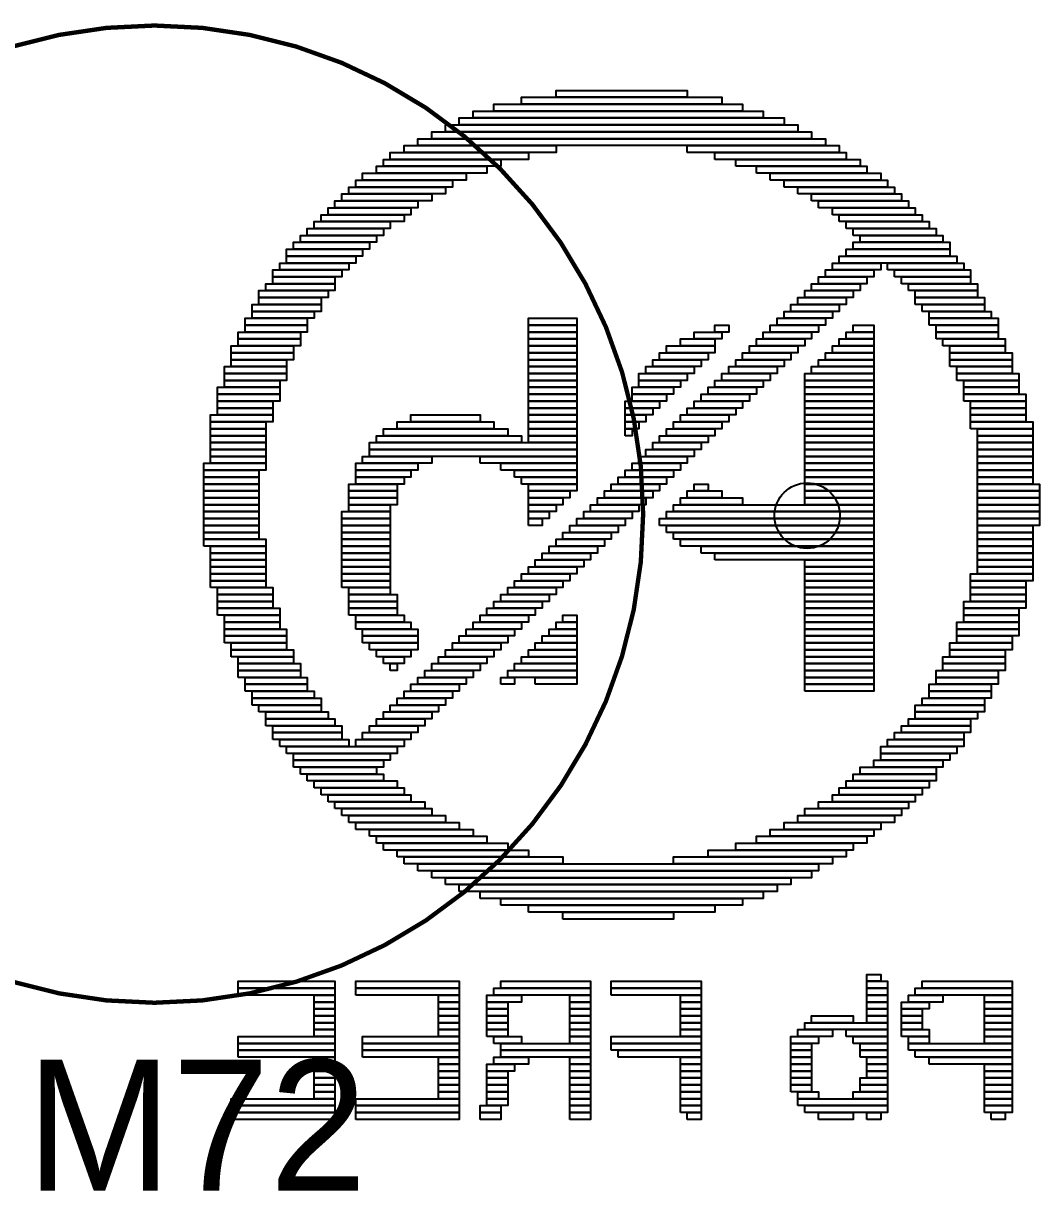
# Model space of a CAD drawing. Extents: x -2 to 189, y 0 to 85.
# Drawn here: x 107.96 to 113.87, y 24.76 to 31.56 of the extents above; entities that cross this region are included whole.
import ezdxf

# ---------------------------------------------------------------- set-up
doc = ezdxf.new("R2010")
doc.units = 0
for name, color, linetype in [('BG_SILKSCREEN_BOTTOM', 140, 'CONTINUOUS'), ('BG_SILKSCREEN_TOP', 240, 'CONTINUOUS'), ('PIN_TOP', 12, 'CONTINUOUS'), ('RD_SILKSCREEN_TOP', 231, 'CONTINUOUS')]:
    doc.layers.add(name, color=color, linetype=linetype)

msp = doc.modelspace()

# ---------------------------------------------------------------- linework, layer by layer
at = {"layer": 'BG_SILKSCREEN_BOTTOM'}
for points in [[(110.859824, 31.08579), (110.859824, 31.126176), (112.02543, 31.126176), (112.02543, 31.08579)], [(111.060992, 31.126176), (111.060992, 31.166308), (111.824516, 31.166308), (111.824516, 31.126176)], [(110.578646, 31.005526), (110.578646, 31.045658), (112.26673, 31.045658), (112.26673, 31.005526)], [(110.699042, 31.045658), (110.699042, 31.08579), (112.14608, 31.08579), (112.14608, 31.045658)], [(110.498128, 30.965394), (110.498128, 31.005526), (112.387126, 31.005526), (112.387126, 30.965394)], [(110.337346, 30.884876), (110.337346, 30.925008), (112.547908, 30.925008), (112.547908, 30.884876)], [(110.417864, 30.925008), (110.417864, 30.965394), (112.467644, 30.965394), (112.467644, 30.925008)], [(110.176564, 30.804612), (110.176564, 30.844744), (111.060992, 30.844744), (111.060992, 30.804612)], [(110.257082, 30.844744), (110.257082, 30.884876), (112.628426, 30.884876), (112.628426, 30.844744)], [(111.824516, 30.804612), (111.824516, 30.844744), (112.70869, 30.844744), (112.70869, 30.804612)], [(110.0963, 30.764226), (110.0963, 30.804612), (110.90021, 30.804612), (110.90021, 30.764226)], [(111.985298, 30.764226), (111.985298, 30.804612), (112.749076, 30.804612), (112.749076, 30.764226)], [(110.015782, 30.683962), (110.015782, 30.724094), (110.65891, 30.724094), (110.65891, 30.683962)], [(110.056168, 30.724094), (110.056168, 30.764226), (110.739428, 30.764226), (110.739428, 30.724094)], [(112.105948, 30.724094), (112.105948, 30.764226), (112.82934, 30.764226), (112.82934, 30.724094)], [(112.226344, 30.683962), (112.226344, 30.724094), (112.869472, 30.724094), (112.869472, 30.683962)], [(109.895386, 30.603444), (109.895386, 30.64383), (110.457996, 30.64383), (110.457996, 30.603444)], [(109.935518, 30.64383), (109.935518, 30.683962), (110.538514, 30.683962), (110.538514, 30.64383)], [(112.306862, 30.64383), (112.306862, 30.683962), (112.94999, 30.683962), (112.94999, 30.64383)], [(112.387126, 30.603444), (112.387126, 30.64383), (112.990122, 30.64383), (112.990122, 30.603444)], [(109.855, 30.563312), (109.855, 30.603444), (110.417864, 30.603444), (110.417864, 30.563312)], [(112.467644, 30.563312), (112.467644, 30.603444), (113.030254, 30.603444), (113.030254, 30.563312)], [(109.774736, 30.483048), (109.774736, 30.52318), (110.257082, 30.52318), (110.257082, 30.483048)], [(109.814868, 30.52318), (109.814868, 30.563312), (110.337346, 30.563312), (110.337346, 30.52318)], [(112.547908, 30.52318), (112.547908, 30.563312), (113.070386, 30.563312), (113.070386, 30.52318)], [(112.588294, 30.483048), (112.588294, 30.52318), (113.110772, 30.52318), (113.110772, 30.483048)], [(109.694472, 30.40253), (109.694472, 30.442662), (110.176564, 30.442662), (110.176564, 30.40253)], [(109.734604, 30.442662), (109.734604, 30.483048), (110.21695, 30.483048), (110.21695, 30.442662)], [(112.668558, 30.442662), (112.668558, 30.483048), (113.150904, 30.483048), (113.150904, 30.442662)], [(112.70869, 30.40253), (112.70869, 30.442662), (113.191036, 30.442662), (113.191036, 30.40253)], [(109.654086, 30.362398), (109.654086, 30.40253), (110.0963, 30.40253), (110.0963, 30.362398)], [(112.749076, 30.362398), (112.749076, 30.40253), (113.231168, 30.40253), (113.231168, 30.362398)], [(109.573822, 30.282134), (109.573822, 30.322266), (110.015782, 30.322266), (110.015782, 30.282134)], [(109.613954, 30.322266), (109.613954, 30.362398), (110.056168, 30.362398), (110.056168, 30.322266)], [(112.789208, 30.322266), (112.789208, 30.362398), (113.271554, 30.362398), (113.271554, 30.322266)], [(112.82934, 30.282134), (112.82934, 30.322266), (113.311686, 30.322266), (113.311686, 30.282134)], [(109.493304, 30.201616), (109.493304, 30.241748), (109.935518, 30.241748), (109.935518, 30.201616)], [(109.53369, 30.241748), (109.53369, 30.282134), (109.97565, 30.282134), (109.97565, 30.241748)], [(112.749076, 30.201616), (112.749076, 30.241748), (113.351818, 30.241748), (113.351818, 30.201616)], [(112.789208, 30.241748), (112.789208, 30.282134), (113.351818, 30.282134), (113.351818, 30.241748)], [(109.493304, 30.161484), (109.493304, 30.201616), (109.895386, 30.201616), (109.895386, 30.161484)], [(112.70869, 30.161484), (112.70869, 30.201616), (113.39195, 30.201616), (113.39195, 30.161484)], [(109.41304, 30.080966), (109.41304, 30.121352), (109.814868, 30.121352), (109.814868, 30.080966)], [(109.453172, 30.121352), (109.453172, 30.161484), (109.855, 30.161484), (109.855, 30.121352)], [(112.628426, 30.080966), (112.628426, 30.121352), (112.909858, 30.121352), (112.909858, 30.080966)], [(112.668558, 30.121352), (112.668558, 30.161484), (112.94999, 30.161484), (112.94999, 30.121352)], [(112.990122, 30.121352), (112.990122, 30.161484), (113.432336, 30.161484), (113.432336, 30.121352)], [(113.030254, 30.080966), (113.030254, 30.121352), (113.472468, 30.121352), (113.472468, 30.080966)], [(109.372908, 30.000702), (109.372908, 30.040834), (109.774736, 30.040834), (109.774736, 30.000702)], [(109.41304, 30.040834), (109.41304, 30.080966), (109.774736, 30.080966), (109.774736, 30.040834)], [(112.547908, 30.000702), (112.547908, 30.040834), (112.82934, 30.040834), (112.82934, 30.000702)], [(112.588294, 30.040834), (112.588294, 30.080966), (112.869472, 30.080966), (112.869472, 30.040834)], [(113.070386, 30.040834), (113.070386, 30.080966), (113.472468, 30.080966), (113.472468, 30.040834)], [(113.110772, 30.000702), (113.110772, 30.040834), (113.5126, 30.040834), (113.5126, 30.000702)], [(109.332522, 29.96057), (109.332522, 30.000702), (109.734604, 30.000702), (109.734604, 29.96057)], [(109.332522, 29.920184), (109.332522, 29.96057), (109.694472, 29.96057), (109.694472, 29.920184)], [(112.467644, 29.920184), (112.467644, 29.96057), (112.749076, 29.96057), (112.749076, 29.920184)], [(112.507776, 29.96057), (112.507776, 30.000702), (112.789208, 30.000702), (112.789208, 29.96057)], [(113.150904, 29.96057), (113.150904, 30.000702), (113.5126, 30.000702), (113.5126, 29.96057)], [(113.150904, 29.920184), (113.150904, 29.96057), (113.552732, 29.96057), (113.552732, 29.920184)], [(109.29239, 29.880052), (109.29239, 29.920184), (109.694472, 29.920184), (109.694472, 29.880052)], [(112.427512, 29.880052), (112.427512, 29.920184), (112.70869, 29.920184), (112.70869, 29.880052)], [(113.191036, 29.880052), (113.191036, 29.920184), (113.552732, 29.920184), (113.552732, 29.880052)], [(109.252258, 29.799788), (109.252258, 29.83992), (109.613954, 29.83992), (109.613954, 29.799788)], [(109.29239, 29.83992), (109.29239, 29.880052), (109.654086, 29.880052), (109.654086, 29.83992)], [(110.90021, 29.799788), (110.90021, 29.83992), (111.181388, 29.83992), (111.181388, 29.799788)], [(112.346994, 29.799788), (112.346994, 29.83992), (112.628426, 29.83992), (112.628426, 29.799788)], [(112.387126, 29.83992), (112.387126, 29.880052), (112.668558, 29.880052), (112.668558, 29.83992)], [(113.231168, 29.83992), (113.231168, 29.880052), (113.593118, 29.880052), (113.593118, 29.83992)], [(113.231168, 29.799788), (113.231168, 29.83992), (113.63325, 29.83992), (113.63325, 29.799788)], [(109.212126, 29.71927), (109.212126, 29.759402), (109.573822, 29.759402), (109.573822, 29.71927)], [(109.252258, 29.759402), (109.252258, 29.799788), (109.613954, 29.799788), (109.613954, 29.759402)], [(110.90021, 29.759402), (110.90021, 29.799788), (111.181388, 29.799788), (111.181388, 29.759402)], [(110.90021, 29.71927), (110.90021, 29.759402), (111.181388, 29.759402), (111.181388, 29.71927)], [(111.864648, 29.71927), (111.864648, 29.759402), (112.02543, 29.759402), (112.02543, 29.71927)], [(111.985298, 29.759402), (111.985298, 29.799788), (112.065816, 29.799788), (112.065816, 29.759402)], [(112.26673, 29.71927), (112.26673, 29.759402), (112.547908, 29.759402), (112.547908, 29.71927)], [(112.306862, 29.759402), (112.306862, 29.799788), (112.588294, 29.799788), (112.588294, 29.759402)], [(112.749076, 29.71927), (112.749076, 29.759402), (112.909858, 29.759402), (112.909858, 29.71927)], [(112.789208, 29.759402), (112.789208, 29.799788), (112.909858, 29.799788), (112.909858, 29.759402)], [(113.271554, 29.759402), (113.271554, 29.799788), (113.63325, 29.799788), (113.63325, 29.759402)], [(113.271554, 29.71927), (113.271554, 29.759402), (113.63325, 29.759402), (113.63325, 29.71927)], [(109.212126, 29.679138), (109.212126, 29.71927), (109.573822, 29.71927), (109.573822, 29.679138)], [(110.90021, 29.679138), (110.90021, 29.71927), (111.181388, 29.71927), (111.181388, 29.679138)], [(111.784384, 29.679138), (111.784384, 29.71927), (111.985298, 29.71927), (111.985298, 29.679138)], [(112.226344, 29.679138), (112.226344, 29.71927), (112.507776, 29.71927), (112.507776, 29.679138)], [(112.70869, 29.679138), (112.70869, 29.71927), (112.909858, 29.71927), (112.909858, 29.679138)], [(113.311686, 29.679138), (113.311686, 29.71927), (113.673382, 29.71927), (113.673382, 29.679138)], [(109.17174, 29.639006), (109.17174, 29.679138), (109.53369, 29.679138), (109.53369, 29.639006)], [(109.17174, 29.59862), (109.17174, 29.639006), (109.53369, 29.639006), (109.53369, 29.59862)], [(110.90021, 29.639006), (110.90021, 29.679138), (111.181388, 29.679138), (111.181388, 29.639006)], [(110.90021, 29.59862), (110.90021, 29.639006), (111.181388, 29.639006), (111.181388, 29.59862)], [(111.663734, 29.59862), (111.663734, 29.639006), (111.945166, 29.639006), (111.945166, 29.59862)], [(111.703866, 29.639006), (111.703866, 29.679138), (111.985298, 29.679138), (111.985298, 29.639006)], [(112.14608, 29.59862), (112.14608, 29.639006), (112.427512, 29.639006), (112.427512, 29.59862)], [(112.186212, 29.639006), (112.186212, 29.679138), (112.467644, 29.679138), (112.467644, 29.639006)], [(112.628426, 29.59862), (112.628426, 29.639006), (112.909858, 29.639006), (112.909858, 29.59862)], [(112.668558, 29.639006), (112.668558, 29.679138), (112.909858, 29.679138), (112.909858, 29.639006)], [(113.351818, 29.639006), (113.351818, 29.679138), (113.673382, 29.679138), (113.673382, 29.639006)], [(113.351818, 29.59862), (113.351818, 29.639006), (113.713514, 29.639006), (113.713514, 29.59862)], [(109.131608, 29.518356), (109.131608, 29.558488), (109.493304, 29.558488), (109.493304, 29.518356)], [(109.17174, 29.558488), (109.17174, 29.59862), (109.493304, 29.59862), (109.493304, 29.558488)], [(110.90021, 29.558488), (110.90021, 29.59862), (111.181388, 29.59862), (111.181388, 29.558488)], [(110.90021, 29.518356), (110.90021, 29.558488), (111.181388, 29.558488), (111.181388, 29.518356)], [(111.58347, 29.518356), (111.58347, 29.558488), (111.864648, 29.558488), (111.864648, 29.518356)], [(111.623602, 29.558488), (111.623602, 29.59862), (111.905034, 29.59862), (111.905034, 29.558488)], [(112.065816, 29.518356), (112.065816, 29.558488), (112.346994, 29.558488), (112.346994, 29.518356)], [(112.105948, 29.558488), (112.105948, 29.59862), (112.387126, 29.59862), (112.387126, 29.558488)], [(112.547908, 29.518356), (112.547908, 29.558488), (112.909858, 29.558488), (112.909858, 29.518356)], [(112.588294, 29.558488), (112.588294, 29.59862), (112.909858, 29.59862), (112.909858, 29.558488)], [(113.351818, 29.558488), (113.351818, 29.59862), (113.713514, 29.59862), (113.713514, 29.558488)], [(113.39195, 29.518356), (113.39195, 29.558488), (113.713514, 29.558488), (113.713514, 29.518356)], [(109.131608, 29.478224), (109.131608, 29.518356), (109.493304, 29.518356), (109.493304, 29.478224)], [(110.90021, 29.478224), (110.90021, 29.518356), (111.181388, 29.518356), (111.181388, 29.478224)], [(111.543084, 29.478224), (111.543084, 29.518356), (111.824516, 29.518356), (111.824516, 29.478224)], [(112.02543, 29.478224), (112.02543, 29.518356), (112.306862, 29.518356), (112.306862, 29.478224)], [(112.507776, 29.478224), (112.507776, 29.518356), (112.909858, 29.518356), (112.909858, 29.478224)], [(113.39195, 29.478224), (113.39195, 29.518356), (113.7539, 29.518356), (113.7539, 29.478224)], [(109.091476, 29.397706), (109.091476, 29.438092), (109.453172, 29.438092), (109.453172, 29.397706)], [(109.131608, 29.438092), (109.131608, 29.478224), (109.453172, 29.478224), (109.453172, 29.438092)], [(110.90021, 29.438092), (110.90021, 29.478224), (111.181388, 29.478224), (111.181388, 29.438092)], [(110.90021, 29.397706), (110.90021, 29.438092), (111.181388, 29.438092), (111.181388, 29.397706)], [(111.502952, 29.397706), (111.502952, 29.438092), (111.744252, 29.438092), (111.744252, 29.397706)], [(111.543084, 29.438092), (111.543084, 29.478224), (111.784384, 29.478224), (111.784384, 29.438092)], [(111.945166, 29.397706), (111.945166, 29.438092), (112.226344, 29.438092), (112.226344, 29.397706)], [(111.985298, 29.438092), (111.985298, 29.478224), (112.26673, 29.478224), (112.26673, 29.438092)], [(112.507776, 29.438092), (112.507776, 29.478224), (112.909858, 29.478224), (112.909858, 29.438092)], [(112.507776, 29.397706), (112.507776, 29.438092), (112.909858, 29.438092), (112.909858, 29.397706)], [(113.432336, 29.438092), (113.432336, 29.478224), (113.7539, 29.478224), (113.7539, 29.438092)], [(113.432336, 29.397706), (113.432336, 29.438092), (113.7539, 29.438092), (113.7539, 29.397706)], [(109.091476, 29.357574), (109.091476, 29.397706), (109.453172, 29.397706), (109.453172, 29.357574)], [(109.091476, 29.317442), (109.091476, 29.357574), (109.41304, 29.357574), (109.41304, 29.317442)], [(110.90021, 29.357574), (110.90021, 29.397706), (111.181388, 29.397706), (111.181388, 29.357574)], [(110.90021, 29.317442), (110.90021, 29.357574), (111.181388, 29.357574), (111.181388, 29.317442)], [(111.46282, 29.317442), (111.46282, 29.357574), (111.663734, 29.357574), (111.663734, 29.317442)], [(111.502952, 29.357574), (111.502952, 29.397706), (111.703866, 29.397706), (111.703866, 29.357574)], [(111.864648, 29.317442), (111.864648, 29.357574), (112.14608, 29.357574), (112.14608, 29.317442)], [(111.905034, 29.357574), (111.905034, 29.397706), (112.186212, 29.397706), (112.186212, 29.357574)], [(112.507776, 29.357574), (112.507776, 29.397706), (112.909858, 29.397706), (112.909858, 29.357574)], [(112.507776, 29.317442), (112.507776, 29.357574), (112.909858, 29.357574), (112.909858, 29.317442)], [(113.432336, 29.357574), (113.432336, 29.397706), (113.794032, 29.397706), (113.794032, 29.357574)], [(113.472468, 29.317442), (113.472468, 29.357574), (113.794032, 29.357574), (113.794032, 29.317442)], [(109.091476, 29.27731), (109.091476, 29.317442), (109.41304, 29.317442), (109.41304, 29.27731)], [(110.90021, 29.27731), (110.90021, 29.317442), (111.181388, 29.317442), (111.181388, 29.27731)], [(111.46282, 29.27731), (111.46282, 29.317442), (111.623602, 29.317442), (111.623602, 29.27731)], [(111.824516, 29.27731), (111.824516, 29.317442), (112.105948, 29.317442), (112.105948, 29.27731)], [(112.507776, 29.27731), (112.507776, 29.317442), (112.909858, 29.317442), (112.909858, 29.27731)], [(113.472468, 29.27731), (113.472468, 29.317442), (113.794032, 29.317442), (113.794032, 29.27731)], [(109.051344, 29.236924), (109.051344, 29.27731), (109.41304, 29.27731), (109.41304, 29.236924)], [(109.051344, 29.196792), (109.051344, 29.236924), (109.372908, 29.236924), (109.372908, 29.196792)], [(110.136432, 29.196792), (110.136432, 29.236924), (110.699042, 29.236924), (110.699042, 29.196792)], [(110.21695, 29.236924), (110.21695, 29.27731), (110.618778, 29.27731), (110.618778, 29.236924)], [(110.90021, 29.236924), (110.90021, 29.27731), (111.181388, 29.27731), (111.181388, 29.236924)], [(110.90021, 29.196792), (110.90021, 29.236924), (111.181388, 29.236924), (111.181388, 29.196792)], [(111.46282, 29.236924), (111.46282, 29.27731), (111.58347, 29.27731), (111.58347, 29.236924)], [(111.46282, 29.196792), (111.46282, 29.236924), (111.543084, 29.236924), (111.543084, 29.196792)], [(111.744252, 29.196792), (111.744252, 29.236924), (112.02543, 29.236924), (112.02543, 29.196792)], [(111.784384, 29.236924), (111.784384, 29.27731), (112.065816, 29.27731), (112.065816, 29.236924)], [(112.507776, 29.236924), (112.507776, 29.27731), (112.909858, 29.27731), (112.909858, 29.236924)], [(112.507776, 29.196792), (112.507776, 29.236924), (112.909858, 29.236924), (112.909858, 29.196792)], [(113.472468, 29.236924), (113.472468, 29.27731), (113.794032, 29.27731), (113.794032, 29.236924)], [(113.472468, 29.196792), (113.472468, 29.236924), (113.834164, 29.236924), (113.834164, 29.196792)], [(109.051344, 29.15666), (109.051344, 29.196792), (109.372908, 29.196792), (109.372908, 29.15666)], [(109.051344, 29.116528), (109.051344, 29.15666), (109.372908, 29.15666), (109.372908, 29.116528)], [(110.015782, 29.116528), (110.015782, 29.15666), (110.859824, 29.15666), (110.859824, 29.116528)], [(110.056168, 29.15666), (110.056168, 29.196792), (110.77956, 29.196792), (110.77956, 29.15666)], [(110.90021, 29.15666), (110.90021, 29.196792), (111.181388, 29.196792), (111.181388, 29.15666)], [(110.90021, 29.116528), (110.90021, 29.15666), (111.181388, 29.15666), (111.181388, 29.116528)], [(111.46282, 29.15666), (111.46282, 29.196792), (111.502952, 29.196792), (111.502952, 29.15666)], [(111.663734, 29.116528), (111.663734, 29.15666), (111.945166, 29.15666), (111.945166, 29.116528)], [(111.703866, 29.15666), (111.703866, 29.196792), (111.985298, 29.196792), (111.985298, 29.15666)], [(112.507776, 29.15666), (112.507776, 29.196792), (112.909858, 29.196792), (112.909858, 29.15666)], [(112.507776, 29.116528), (112.507776, 29.15666), (112.909858, 29.15666), (112.909858, 29.116528)], [(113.5126, 29.15666), (113.5126, 29.196792), (113.834164, 29.196792), (113.834164, 29.15666)], [(113.5126, 29.116528), (113.5126, 29.15666), (113.834164, 29.15666), (113.834164, 29.116528)], [(109.051344, 29.076142), (109.051344, 29.116528), (109.372908, 29.116528), (109.372908, 29.076142)], [(109.051344, 29.03601), (109.051344, 29.076142), (109.372908, 29.076142), (109.372908, 29.03601)], [(109.97565, 29.076142), (109.97565, 29.116528), (111.181388, 29.116528), (111.181388, 29.076142)], [(109.97565, 29.03601), (109.97565, 29.076142), (111.181388, 29.076142), (111.181388, 29.03601)], [(111.58347, 29.03601), (111.58347, 29.076142), (111.864648, 29.076142), (111.864648, 29.03601)], [(111.623602, 29.076142), (111.623602, 29.116528), (111.905034, 29.116528), (111.905034, 29.076142)], [(112.507776, 29.076142), (112.507776, 29.116528), (112.909858, 29.116528), (112.909858, 29.076142)], [(112.507776, 29.03601), (112.507776, 29.076142), (112.909858, 29.076142), (112.909858, 29.03601)], [(113.5126, 29.076142), (113.5126, 29.116528), (113.834164, 29.116528), (113.834164, 29.076142)], [(113.5126, 29.03601), (113.5126, 29.076142), (113.834164, 29.076142), (113.834164, 29.03601)], [(109.051344, 28.995878), (109.051344, 29.03601), (109.372908, 29.03601), (109.372908, 28.995878)], [(109.935518, 28.995878), (109.935518, 29.03601), (110.337346, 29.03601), (110.337346, 28.995878)], [(110.618778, 28.995878), (110.618778, 29.03601), (111.181388, 29.03601), (111.181388, 28.995878)], [(111.543084, 28.995878), (111.543084, 29.03601), (111.824516, 29.03601), (111.824516, 28.995878)], [(112.507776, 28.995878), (112.507776, 29.03601), (112.909858, 29.03601), (112.909858, 28.995878)], [(113.5126, 28.995878), (113.5126, 29.03601), (113.834164, 29.03601), (113.834164, 28.995878)], [(109.010958, 28.955746), (109.010958, 28.995878), (109.372908, 28.995878), (109.372908, 28.955746)], [(109.010958, 28.91536), (109.010958, 28.955746), (109.332522, 28.955746), (109.332522, 28.91536)], [(109.895386, 28.955746), (109.895386, 28.995878), (110.257082, 28.995878), (110.257082, 28.955746)], [(109.895386, 28.91536), (109.895386, 28.955746), (110.21695, 28.955746), (110.21695, 28.91536)], [(110.739428, 28.955746), (110.739428, 28.995878), (111.181388, 28.995878), (111.181388, 28.955746)], [(110.819692, 28.91536), (110.819692, 28.955746), (111.181388, 28.955746), (111.181388, 28.91536)], [(111.46282, 28.91536), (111.46282, 28.955746), (111.744252, 28.955746), (111.744252, 28.91536)], [(111.502952, 28.955746), (111.502952, 28.995878), (111.784384, 28.995878), (111.784384, 28.955746)], [(112.507776, 28.955746), (112.507776, 28.995878), (112.909858, 28.995878), (112.909858, 28.955746)], [(112.507776, 28.91536), (112.507776, 28.955746), (112.909858, 28.955746), (112.909858, 28.91536)], [(113.5126, 28.955746), (113.5126, 28.995878), (113.834164, 28.995878), (113.834164, 28.955746)], [(113.5126, 28.91536), (113.5126, 28.955746), (113.834164, 28.955746), (113.834164, 28.91536)], [(109.010958, 28.875228), (109.010958, 28.91536), (109.332522, 28.91536), (109.332522, 28.875228)], [(109.010958, 28.835096), (109.010958, 28.875228), (109.332522, 28.875228), (109.332522, 28.835096)], [(109.855, 28.835096), (109.855, 28.875228), (110.136432, 28.875228), (110.136432, 28.835096)], [(109.895386, 28.875228), (109.895386, 28.91536), (110.176564, 28.91536), (110.176564, 28.875228)], [(110.859824, 28.875228), (110.859824, 28.91536), (111.181388, 28.91536), (111.181388, 28.875228)], [(110.90021, 28.835096), (110.90021, 28.875228), (111.181388, 28.875228), (111.181388, 28.835096)], [(111.382556, 28.835096), (111.382556, 28.875228), (111.663734, 28.875228), (111.663734, 28.835096)], [(111.422688, 28.875228), (111.422688, 28.91536), (111.703866, 28.91536), (111.703866, 28.875228)], [(111.864648, 28.835096), (111.864648, 28.875228), (111.945166, 28.875228), (111.945166, 28.835096)], [(112.507776, 28.875228), (112.507776, 28.91536), (112.909858, 28.91536), (112.909858, 28.875228)], [(112.507776, 28.835096), (112.507776, 28.875228), (112.909858, 28.875228), (112.909858, 28.835096)], [(113.5126, 28.875228), (113.5126, 28.91536), (113.834164, 28.91536), (113.834164, 28.875228)], [(113.5126, 28.835096), (113.5126, 28.875228), (113.874296, 28.875228), (113.874296, 28.835096)], [(109.010958, 28.794964), (109.010958, 28.835096), (109.332522, 28.835096), (109.332522, 28.794964)], [(109.855, 28.794964), (109.855, 28.835096), (110.136432, 28.835096), (110.136432, 28.794964)], [(110.90021, 28.794964), (110.90021, 28.835096), (111.141256, 28.835096), (111.141256, 28.794964)], [(111.34217, 28.794964), (111.34217, 28.835096), (111.623602, 28.835096), (111.623602, 28.794964)], [(111.824516, 28.794964), (111.824516, 28.835096), (112.02543, 28.835096), (112.02543, 28.794964)], [(112.507776, 28.794964), (112.507776, 28.835096), (112.909858, 28.835096), (112.909858, 28.794964)], [(113.5126, 28.794964), (113.5126, 28.835096), (113.874296, 28.835096), (113.874296, 28.794964)], [(109.010958, 28.754832), (109.010958, 28.794964), (109.332522, 28.794964), (109.332522, 28.754832)], [(109.010958, 28.714446), (109.010958, 28.754832), (109.332522, 28.754832), (109.332522, 28.714446)], [(109.855, 28.754832), (109.855, 28.794964), (110.136432, 28.794964), (110.136432, 28.754832)], [(109.855, 28.714446), (109.855, 28.754832), (110.0963, 28.754832), (110.0963, 28.714446)], [(110.90021, 28.754832), (110.90021, 28.794964), (111.101124, 28.794964), (111.101124, 28.754832)], [(110.90021, 28.714446), (110.90021, 28.754832), (111.060992, 28.754832), (111.060992, 28.714446)], [(111.261906, 28.714446), (111.261906, 28.754832), (111.543084, 28.754832), (111.543084, 28.714446)], [(111.302038, 28.754832), (111.302038, 28.794964), (111.58347, 28.794964), (111.58347, 28.754832)], [(111.744252, 28.714446), (111.744252, 28.754832), (112.909858, 28.754832), (112.909858, 28.714446)], [(111.784384, 28.754832), (111.784384, 28.794964), (112.14608, 28.794964), (112.14608, 28.754832)], [(112.507776, 28.754832), (112.507776, 28.794964), (112.909858, 28.794964), (112.909858, 28.754832)], [(113.5126, 28.754832), (113.5126, 28.794964), (113.874296, 28.794964), (113.874296, 28.754832)], [(113.5126, 28.714446), (113.5126, 28.754832), (113.874296, 28.754832), (113.874296, 28.714446)], [(109.010958, 28.674314), (109.010958, 28.714446), (109.332522, 28.714446), (109.332522, 28.674314)], [(109.010958, 28.634182), (109.010958, 28.674314), (109.332522, 28.674314), (109.332522, 28.634182)], [(109.814868, 28.674314), (109.814868, 28.714446), (110.0963, 28.714446), (110.0963, 28.674314)], [(109.814868, 28.634182), (109.814868, 28.674314), (110.0963, 28.674314), (110.0963, 28.634182)], [(110.90021, 28.674314), (110.90021, 28.714446), (111.020606, 28.714446), (111.020606, 28.674314)], [(110.90021, 28.634182), (110.90021, 28.674314), (110.980474, 28.674314), (110.980474, 28.634182)], [(111.181388, 28.634182), (111.181388, 28.674314), (111.46282, 28.674314), (111.46282, 28.634182)], [(111.221774, 28.674314), (111.221774, 28.714446), (111.502952, 28.714446), (111.502952, 28.674314)], [(111.663734, 28.634182), (111.663734, 28.674314), (112.909858, 28.674314), (112.909858, 28.634182)], [(111.703866, 28.674314), (111.703866, 28.714446), (112.909858, 28.714446), (112.909858, 28.674314)], [(113.5126, 28.674314), (113.5126, 28.714446), (113.874296, 28.714446), (113.874296, 28.674314)], [(113.5126, 28.634182), (113.5126, 28.674314), (113.874296, 28.674314), (113.874296, 28.634182)], [(109.010958, 28.59405), (109.010958, 28.634182), (109.332522, 28.634182), (109.332522, 28.59405)], [(109.814868, 28.59405), (109.814868, 28.634182), (110.0963, 28.634182), (110.0963, 28.59405)], [(111.141256, 28.59405), (111.141256, 28.634182), (111.422688, 28.634182), (111.422688, 28.59405)], [(111.703866, 28.59405), (111.703866, 28.634182), (112.909858, 28.634182), (112.909858, 28.59405)], [(113.5126, 28.59405), (113.5126, 28.634182), (113.834164, 28.634182), (113.834164, 28.59405)], [(109.010958, 28.553664), (109.010958, 28.59405), (109.332522, 28.59405), (109.332522, 28.553664)], [(109.010958, 28.513532), (109.010958, 28.553664), (109.372908, 28.553664), (109.372908, 28.513532)], [(109.814868, 28.553664), (109.814868, 28.59405), (110.0963, 28.59405), (110.0963, 28.553664)], [(109.814868, 28.513532), (109.814868, 28.553664), (110.0963, 28.553664), (110.0963, 28.513532)], [(111.060992, 28.513532), (111.060992, 28.553664), (111.34217, 28.553664), (111.34217, 28.513532)], [(111.101124, 28.553664), (111.101124, 28.59405), (111.382556, 28.59405), (111.382556, 28.553664)], [(111.744252, 28.553664), (111.744252, 28.59405), (112.909858, 28.59405), (112.909858, 28.553664)], [(111.784384, 28.513532), (111.784384, 28.553664), (112.909858, 28.553664), (112.909858, 28.513532)], [(113.5126, 28.553664), (113.5126, 28.59405), (113.834164, 28.59405), (113.834164, 28.553664)], [(113.5126, 28.513532), (113.5126, 28.553664), (113.834164, 28.553664), (113.834164, 28.513532)], [(109.051344, 28.4734), (109.051344, 28.513532), (109.372908, 28.513532), (109.372908, 28.4734)], [(109.051344, 28.433268), (109.051344, 28.4734), (109.372908, 28.4734), (109.372908, 28.433268)], [(109.814868, 28.4734), (109.814868, 28.513532), (110.0963, 28.513532), (110.0963, 28.4734)], [(109.814868, 28.433268), (109.814868, 28.4734), (110.0963, 28.4734), (110.0963, 28.433268)], [(110.980474, 28.433268), (110.980474, 28.4734), (111.261906, 28.4734), (111.261906, 28.433268)], [(111.020606, 28.4734), (111.020606, 28.513532), (111.302038, 28.513532), (111.302038, 28.4734)], [(111.905034, 28.4734), (111.905034, 28.513532), (112.909858, 28.513532), (112.909858, 28.4734)], [(111.985298, 28.433268), (111.985298, 28.4734), (112.909858, 28.4734), (112.909858, 28.433268)], [(113.5126, 28.4734), (113.5126, 28.513532), (113.834164, 28.513532), (113.834164, 28.4734)], [(113.5126, 28.433268), (113.5126, 28.4734), (113.834164, 28.4734), (113.834164, 28.433268)], [(109.051344, 28.392882), (109.051344, 28.433268), (109.372908, 28.433268), (109.372908, 28.392882)], [(109.814868, 28.392882), (109.814868, 28.433268), (110.0963, 28.433268), (110.0963, 28.392882)], [(110.940342, 28.392882), (110.940342, 28.433268), (111.221774, 28.433268), (111.221774, 28.392882)], [(112.507776, 28.392882), (112.507776, 28.433268), (112.909858, 28.433268), (112.909858, 28.392882)], [(113.5126, 28.392882), (113.5126, 28.433268), (113.834164, 28.433268), (113.834164, 28.392882)], [(109.051344, 28.35275), (109.051344, 28.392882), (109.372908, 28.392882), (109.372908, 28.35275)], [(109.051344, 28.312618), (109.051344, 28.35275), (109.372908, 28.35275), (109.372908, 28.312618)], [(109.814868, 28.35275), (109.814868, 28.392882), (110.0963, 28.392882), (110.0963, 28.35275)], [(109.814868, 28.312618), (109.814868, 28.35275), (110.0963, 28.35275), (110.0963, 28.312618)], [(110.859824, 28.312618), (110.859824, 28.35275), (111.141256, 28.35275), (111.141256, 28.312618)], [(110.90021, 28.35275), (110.90021, 28.392882), (111.181388, 28.392882), (111.181388, 28.35275)], [(112.507776, 28.35275), (112.507776, 28.392882), (112.909858, 28.392882), (112.909858, 28.35275)], [(112.507776, 28.312618), (112.507776, 28.35275), (112.909858, 28.35275), (112.909858, 28.312618)], [(113.472468, 28.312618), (113.472468, 28.35275), (113.834164, 28.35275), (113.834164, 28.312618)], [(113.5126, 28.35275), (113.5126, 28.392882), (113.834164, 28.392882), (113.834164, 28.35275)], [(109.051344, 28.272486), (109.051344, 28.312618), (109.372908, 28.312618), (109.372908, 28.272486)], [(109.091476, 28.2321), (109.091476, 28.272486), (109.41304, 28.272486), (109.41304, 28.2321)], [(109.814868, 28.272486), (109.814868, 28.312618), (110.0963, 28.312618), (110.0963, 28.272486)], [(109.855, 28.2321), (109.855, 28.272486), (110.0963, 28.272486), (110.0963, 28.2321)], [(110.77956, 28.2321), (110.77956, 28.272486), (111.060992, 28.272486), (111.060992, 28.2321)], [(110.819692, 28.272486), (110.819692, 28.312618), (111.101124, 28.312618), (111.101124, 28.272486)], [(112.507776, 28.272486), (112.507776, 28.312618), (112.909858, 28.312618), (112.909858, 28.272486)], [(112.507776, 28.2321), (112.507776, 28.272486), (112.909858, 28.272486), (112.909858, 28.2321)], [(113.472468, 28.272486), (113.472468, 28.312618), (113.794032, 28.312618), (113.794032, 28.272486)], [(113.472468, 28.2321), (113.472468, 28.272486), (113.794032, 28.272486), (113.794032, 28.2321)], [(109.091476, 28.191968), (109.091476, 28.2321), (109.41304, 28.2321), (109.41304, 28.191968)], [(109.091476, 28.151836), (109.091476, 28.191968), (109.41304, 28.191968), (109.41304, 28.151836)], [(109.855, 28.191968), (109.855, 28.2321), (110.136432, 28.2321), (110.136432, 28.191968)], [(109.855, 28.151836), (109.855, 28.191968), (110.136432, 28.191968), (110.136432, 28.151836)], [(110.699042, 28.151836), (110.699042, 28.191968), (110.980474, 28.191968), (110.980474, 28.151836)], [(110.739428, 28.191968), (110.739428, 28.2321), (111.020606, 28.2321), (111.020606, 28.191968)], [(112.507776, 28.191968), (112.507776, 28.2321), (112.909858, 28.2321), (112.909858, 28.191968)], [(112.507776, 28.151836), (112.507776, 28.191968), (112.909858, 28.191968), (112.909858, 28.151836)], [(113.432336, 28.151836), (113.432336, 28.191968), (113.794032, 28.191968), (113.794032, 28.151836)], [(113.472468, 28.191968), (113.472468, 28.2321), (113.794032, 28.2321), (113.794032, 28.191968)], [(109.091476, 28.111704), (109.091476, 28.151836), (109.453172, 28.151836), (109.453172, 28.111704)], [(109.855, 28.111704), (109.855, 28.151836), (110.136432, 28.151836), (110.136432, 28.111704)], [(110.65891, 28.111704), (110.65891, 28.151836), (110.940342, 28.151836), (110.940342, 28.111704)], [(112.507776, 28.111704), (112.507776, 28.151836), (112.909858, 28.151836), (112.909858, 28.111704)], [(113.432336, 28.111704), (113.432336, 28.151836), (113.7539, 28.151836), (113.7539, 28.111704)], [(109.131608, 28.071318), (109.131608, 28.111704), (109.453172, 28.111704), (109.453172, 28.071318)], [(109.131608, 28.031186), (109.131608, 28.071318), (109.453172, 28.071318), (109.453172, 28.031186)], [(109.895386, 28.071318), (109.895386, 28.111704), (110.176564, 28.111704), (110.176564, 28.071318)], [(109.895386, 28.031186), (109.895386, 28.071318), (110.21695, 28.071318), (110.21695, 28.031186)], [(110.578646, 28.031186), (110.578646, 28.071318), (110.859824, 28.071318), (110.859824, 28.031186)], [(110.618778, 28.071318), (110.618778, 28.111704), (110.90021, 28.111704), (110.90021, 28.071318)], [(111.060992, 28.031186), (111.060992, 28.071318), (111.181388, 28.071318), (111.181388, 28.031186)], [(111.101124, 28.071318), (111.101124, 28.111704), (111.181388, 28.111704), (111.181388, 28.071318)], [(112.507776, 28.071318), (112.507776, 28.111704), (112.909858, 28.111704), (112.909858, 28.071318)], [(112.507776, 28.031186), (112.507776, 28.071318), (112.909858, 28.071318), (112.909858, 28.031186)], [(113.39195, 28.031186), (113.39195, 28.071318), (113.7539, 28.071318), (113.7539, 28.031186)], [(113.432336, 28.071318), (113.432336, 28.111704), (113.7539, 28.111704), (113.7539, 28.071318)], [(109.131608, 27.991054), (109.131608, 28.031186), (109.493304, 28.031186), (109.493304, 27.991054)], [(109.131608, 27.950922), (109.131608, 27.991054), (109.493304, 27.991054), (109.493304, 27.950922)], [(109.935518, 27.991054), (109.935518, 28.031186), (110.257082, 28.031186), (110.257082, 27.991054)], [(109.935518, 27.950922), (109.935518, 27.991054), (110.257082, 27.991054), (110.257082, 27.950922)], [(110.498128, 27.950922), (110.498128, 27.991054), (110.77956, 27.991054), (110.77956, 27.950922)], [(110.538514, 27.991054), (110.538514, 28.031186), (110.819692, 28.031186), (110.819692, 27.991054)], [(110.980474, 27.950922), (110.980474, 27.991054), (111.181388, 27.991054), (111.181388, 27.950922)], [(111.020606, 27.991054), (111.020606, 28.031186), (111.181388, 28.031186), (111.181388, 27.991054)], [(112.507776, 27.991054), (112.507776, 28.031186), (112.909858, 28.031186), (112.909858, 27.991054)], [(112.507776, 27.950922), (112.507776, 27.991054), (112.909858, 27.991054), (112.909858, 27.950922)], [(113.39195, 27.991054), (113.39195, 28.031186), (113.7539, 28.031186), (113.7539, 27.991054)], [(113.39195, 27.950922), (113.39195, 27.991054), (113.713514, 27.991054), (113.713514, 27.950922)], [(109.17174, 27.91079), (109.17174, 27.950922), (109.493304, 27.950922), (109.493304, 27.91079)], [(109.97565, 27.91079), (109.97565, 27.950922), (110.257082, 27.950922), (110.257082, 27.91079)], [(110.457996, 27.91079), (110.457996, 27.950922), (110.739428, 27.950922), (110.739428, 27.91079)], [(110.940342, 27.91079), (110.940342, 27.950922), (111.181388, 27.950922), (111.181388, 27.91079)], [(112.507776, 27.91079), (112.507776, 27.950922), (112.909858, 27.950922), (112.909858, 27.91079)], [(113.351818, 27.91079), (113.351818, 27.950922), (113.713514, 27.950922), (113.713514, 27.91079)], [(109.17174, 27.870404), (109.17174, 27.91079), (109.53369, 27.91079), (109.53369, 27.870404)], [(109.212126, 27.830272), (109.212126, 27.870404), (109.53369, 27.870404), (109.53369, 27.830272)], [(110.015782, 27.870404), (110.015782, 27.91079), (110.21695, 27.91079), (110.21695, 27.870404)], [(110.056168, 27.830272), (110.056168, 27.870404), (110.176564, 27.870404), (110.176564, 27.830272)], [(110.377732, 27.830272), (110.377732, 27.870404), (110.65891, 27.870404), (110.65891, 27.830272)], [(110.417864, 27.870404), (110.417864, 27.91079), (110.699042, 27.91079), (110.699042, 27.870404)], [(110.859824, 27.830272), (110.859824, 27.870404), (111.181388, 27.870404), (111.181388, 27.830272)], [(110.90021, 27.870404), (110.90021, 27.91079), (111.181388, 27.91079), (111.181388, 27.870404)], [(112.507776, 27.870404), (112.507776, 27.91079), (112.909858, 27.91079), (112.909858, 27.870404)], [(112.507776, 27.830272), (112.507776, 27.870404), (112.909858, 27.870404), (112.909858, 27.830272)], [(113.311686, 27.830272), (113.311686, 27.870404), (113.673382, 27.870404), (113.673382, 27.830272)], [(113.351818, 27.870404), (113.351818, 27.91079), (113.673382, 27.91079), (113.673382, 27.870404)], [(109.212126, 27.79014), (109.212126, 27.830272), (109.573822, 27.830272), (109.573822, 27.79014)], [(109.212126, 27.750008), (109.212126, 27.79014), (109.573822, 27.79014), (109.573822, 27.750008)], [(110.0963, 27.79014), (110.0963, 27.830272), (110.136432, 27.830272), (110.136432, 27.79014)], [(110.297214, 27.750008), (110.297214, 27.79014), (110.578646, 27.79014), (110.578646, 27.750008)], [(110.337346, 27.79014), (110.337346, 27.830272), (110.618778, 27.830272), (110.618778, 27.79014)], [(110.77956, 27.750008), (110.77956, 27.79014), (111.181388, 27.79014), (111.181388, 27.750008)], [(110.819692, 27.79014), (110.819692, 27.830272), (111.181388, 27.830272), (111.181388, 27.79014)], [(112.507776, 27.79014), (112.507776, 27.830272), (112.909858, 27.830272), (112.909858, 27.79014)], [(112.507776, 27.750008), (112.507776, 27.79014), (112.909858, 27.79014), (112.909858, 27.750008)], [(113.271554, 27.750008), (113.271554, 27.79014), (113.63325, 27.79014), (113.63325, 27.750008)], [(113.311686, 27.79014), (113.311686, 27.830272), (113.673382, 27.830272), (113.673382, 27.79014)], [(109.252258, 27.709622), (109.252258, 27.750008), (109.613954, 27.750008), (109.613954, 27.709622)], [(110.257082, 27.709622), (110.257082, 27.750008), (110.538514, 27.750008), (110.538514, 27.709622)], [(110.739428, 27.709622), (110.739428, 27.750008), (110.819692, 27.750008), (110.819692, 27.709622)], [(110.940342, 27.709622), (110.940342, 27.750008), (111.181388, 27.750008), (111.181388, 27.709622)], [(112.507776, 27.709622), (112.507776, 27.750008), (112.909858, 27.750008), (112.909858, 27.709622)], [(113.271554, 27.709622), (113.271554, 27.750008), (113.63325, 27.750008), (113.63325, 27.709622)], [(109.252258, 27.66949), (109.252258, 27.709622), (109.613954, 27.709622), (109.613954, 27.66949)], [(109.29239, 27.629358), (109.29239, 27.66949), (109.654086, 27.66949), (109.654086, 27.629358)], [(110.176564, 27.629358), (110.176564, 27.66949), (110.457996, 27.66949), (110.457996, 27.629358)], [(110.21695, 27.66949), (110.21695, 27.709622), (110.498128, 27.709622), (110.498128, 27.66949)], [(112.507776, 27.66949), (112.507776, 27.709622), (112.909858, 27.709622), (112.909858, 27.66949)], [(113.231168, 27.66949), (113.231168, 27.709622), (113.593118, 27.709622), (113.593118, 27.66949)], [(113.231168, 27.629358), (113.231168, 27.66949), (113.593118, 27.66949), (113.593118, 27.629358)], [(109.29239, 27.589226), (109.29239, 27.629358), (109.694472, 27.629358), (109.694472, 27.589226)], [(109.332522, 27.54884), (109.332522, 27.589226), (109.694472, 27.589226), (109.694472, 27.54884)], [(110.0963, 27.54884), (110.0963, 27.589226), (110.377732, 27.589226), (110.377732, 27.54884)], [(110.136432, 27.589226), (110.136432, 27.629358), (110.417864, 27.629358), (110.417864, 27.589226)], [(113.150904, 27.54884), (113.150904, 27.589226), (113.552732, 27.589226), (113.552732, 27.54884)], [(113.191036, 27.589226), (113.191036, 27.629358), (113.552732, 27.629358), (113.552732, 27.589226)], [(109.372908, 27.508708), (109.372908, 27.54884), (109.734604, 27.54884), (109.734604, 27.508708)], [(110.056168, 27.508708), (110.056168, 27.54884), (110.337346, 27.54884), (110.337346, 27.508708)], [(113.150904, 27.508708), (113.150904, 27.54884), (113.5126, 27.54884), (113.5126, 27.508708)], [(109.372908, 27.468576), (109.372908, 27.508708), (109.774736, 27.508708), (109.774736, 27.468576)], [(109.41304, 27.428444), (109.41304, 27.468576), (109.814868, 27.468576), (109.814868, 27.428444)], [(109.97565, 27.428444), (109.97565, 27.468576), (110.257082, 27.468576), (110.257082, 27.428444)], [(110.015782, 27.468576), (110.015782, 27.508708), (110.297214, 27.508708), (110.297214, 27.468576)], [(113.070386, 27.428444), (113.070386, 27.468576), (113.472468, 27.468576), (113.472468, 27.428444)], [(113.110772, 27.468576), (113.110772, 27.508708), (113.472468, 27.508708), (113.472468, 27.468576)], [(109.41304, 27.388058), (109.41304, 27.428444), (109.814868, 27.428444), (109.814868, 27.388058)], [(109.453172, 27.347926), (109.453172, 27.388058), (109.855, 27.388058), (109.855, 27.347926)], [(109.895386, 27.347926), (109.895386, 27.388058), (110.176564, 27.388058), (110.176564, 27.347926)], [(109.935518, 27.388058), (109.935518, 27.428444), (110.21695, 27.428444), (110.21695, 27.388058)], [(112.990122, 27.347926), (112.990122, 27.388058), (113.432336, 27.388058), (113.432336, 27.347926)], [(113.030254, 27.388058), (113.030254, 27.428444), (113.432336, 27.428444), (113.432336, 27.388058)], [(109.493304, 27.307794), (109.493304, 27.347926), (110.136432, 27.347926), (110.136432, 27.307794)], [(112.94999, 27.307794), (112.94999, 27.347926), (113.39195, 27.347926), (113.39195, 27.307794)], [(109.53369, 27.267662), (109.53369, 27.307794), (110.0963, 27.307794), (110.0963, 27.267662)], [(109.53369, 27.227276), (109.53369, 27.267662), (110.056168, 27.267662), (110.056168, 27.227276)], [(112.909858, 27.227276), (112.909858, 27.267662), (113.311686, 27.267662), (113.311686, 27.227276)], [(112.94999, 27.267662), (112.94999, 27.307794), (113.351818, 27.307794), (113.351818, 27.267662)], [(109.573822, 27.187144), (109.573822, 27.227276), (110.015782, 27.227276), (110.015782, 27.187144)], [(109.613954, 27.147012), (109.613954, 27.187144), (110.056168, 27.187144), (110.056168, 27.147012)], [(112.789208, 27.147012), (112.789208, 27.187144), (113.271554, 27.187144), (113.271554, 27.147012)], [(112.82934, 27.187144), (112.82934, 27.227276), (113.271554, 27.227276), (113.271554, 27.187144)], [(109.654086, 27.10688), (109.654086, 27.147012), (110.136432, 27.147012), (110.136432, 27.10688)], [(109.694472, 27.066748), (109.694472, 27.10688), (110.176564, 27.10688), (110.176564, 27.066748)], [(112.70869, 27.066748), (112.70869, 27.10688), (113.191036, 27.10688), (113.191036, 27.066748)], [(112.749076, 27.10688), (112.749076, 27.147012), (113.231168, 27.147012), (113.231168, 27.10688)], [(109.734604, 27.026362), (109.734604, 27.066748), (110.21695, 27.066748), (110.21695, 27.026362)], [(112.668558, 27.026362), (112.668558, 27.066748), (113.150904, 27.066748), (113.150904, 27.026362)], [(109.774736, 26.98623), (109.774736, 27.026362), (110.297214, 27.026362), (110.297214, 26.98623)], [(109.814868, 26.946098), (109.814868, 26.98623), (110.337346, 26.98623), (110.337346, 26.946098)], [(112.507776, 26.946098), (112.507776, 26.98623), (113.070386, 26.98623), (113.070386, 26.946098)], [(112.588294, 26.98623), (112.588294, 27.026362), (113.110772, 27.026362), (113.110772, 26.98623)], [(109.855, 26.905966), (109.855, 26.946098), (110.417864, 26.946098), (110.417864, 26.905966)], [(109.895386, 26.86558), (109.895386, 26.905966), (110.498128, 26.905966), (110.498128, 26.86558)], [(112.387126, 26.86558), (112.387126, 26.905966), (112.94999, 26.905966), (112.94999, 26.86558)], [(112.467644, 26.905966), (112.467644, 26.946098), (113.030254, 26.946098), (113.030254, 26.905966)], [(109.97565, 26.825448), (109.97565, 26.86558), (110.578646, 26.86558), (110.578646, 26.825448)], [(112.306862, 26.825448), (112.306862, 26.86558), (112.909858, 26.86558), (112.909858, 26.825448)], [(110.015782, 26.785316), (110.015782, 26.825448), (110.65891, 26.825448), (110.65891, 26.785316)], [(110.056168, 26.745184), (110.056168, 26.785316), (110.77956, 26.785316), (110.77956, 26.745184)], [(112.105948, 26.745184), (112.105948, 26.785316), (112.789208, 26.785316), (112.789208, 26.745184)], [(112.226344, 26.785316), (112.226344, 26.825448), (112.869472, 26.825448), (112.869472, 26.785316)], [(110.136432, 26.704798), (110.136432, 26.745184), (110.90021, 26.745184), (110.90021, 26.704798)], [(110.176564, 26.664666), (110.176564, 26.704798), (111.101124, 26.704798), (111.101124, 26.664666)], [(111.744252, 26.664666), (111.744252, 26.704798), (112.668558, 26.704798), (112.668558, 26.664666)], [(111.945166, 26.704798), (111.945166, 26.745184), (112.749076, 26.745184), (112.749076, 26.704798)], [(110.257082, 26.624534), (110.257082, 26.664666), (112.588294, 26.664666), (112.588294, 26.624534)], [(110.337346, 26.584402), (110.337346, 26.624534), (112.547908, 26.624534), (112.547908, 26.584402)], [(110.417864, 26.544016), (110.417864, 26.584402), (112.427512, 26.584402), (112.427512, 26.544016)], [(110.498128, 26.503884), (110.498128, 26.544016), (112.346994, 26.544016), (112.346994, 26.503884)], [(110.618778, 26.463752), (110.618778, 26.503884), (112.26673, 26.503884), (112.26673, 26.463752)], [(110.739428, 26.42362), (110.739428, 26.463752), (112.14608, 26.463752), (112.14608, 26.42362)], [(110.90021, 26.383234), (110.90021, 26.42362), (111.985298, 26.42362), (111.985298, 26.383234)], [(111.101124, 26.343102), (111.101124, 26.383234), (111.744252, 26.383234), (111.744252, 26.343102)], [(112.869472, 25.981406), (112.869472, 26.021538), (112.94999, 26.021538), (112.94999, 25.981406)], [(109.212126, 25.941274), (109.212126, 25.981406), (109.774736, 25.981406), (109.774736, 25.941274)], [(109.895386, 25.941274), (109.895386, 25.981406), (110.498128, 25.981406), (110.498128, 25.941274)], [(110.739428, 25.941274), (110.739428, 25.981406), (111.261906, 25.981406), (111.261906, 25.941274)], [(111.382556, 25.941274), (111.382556, 25.981406), (111.905034, 25.981406), (111.905034, 25.941274)], [(112.869472, 25.941274), (112.869472, 25.981406), (112.990122, 25.981406), (112.990122, 25.941274)], [(113.191036, 25.941274), (113.191036, 25.981406), (113.713514, 25.981406), (113.713514, 25.941274)], [(109.212126, 25.901142), (109.212126, 25.941274), (109.774736, 25.941274), (109.774736, 25.901142)], [(109.654086, 25.860756), (109.654086, 25.901142), (109.774736, 25.901142), (109.774736, 25.860756)], [(109.895386, 25.901142), (109.895386, 25.941274), (110.498128, 25.941274), (110.498128, 25.901142)], [(110.377732, 25.860756), (110.377732, 25.901142), (110.498128, 25.901142), (110.498128, 25.860756)], [(110.65891, 25.860756), (110.65891, 25.901142), (110.859824, 25.901142), (110.859824, 25.860756)], [(110.699042, 25.901142), (110.699042, 25.941274), (111.261906, 25.941274), (111.261906, 25.901142)], [(111.141256, 25.860756), (111.141256, 25.901142), (111.261906, 25.901142), (111.261906, 25.860756)], [(111.382556, 25.901142), (111.382556, 25.941274), (111.905034, 25.941274), (111.905034, 25.901142)], [(111.784384, 25.860756), (111.784384, 25.901142), (111.905034, 25.901142), (111.905034, 25.860756)], [(112.869472, 25.901142), (112.869472, 25.941274), (112.990122, 25.941274), (112.990122, 25.901142)], [(112.869472, 25.860756), (112.869472, 25.901142), (112.990122, 25.901142), (112.990122, 25.860756)], [(113.110772, 25.860756), (113.110772, 25.901142), (113.311686, 25.901142), (113.311686, 25.860756)], [(113.150904, 25.901142), (113.150904, 25.941274), (113.713514, 25.941274), (113.713514, 25.901142)], [(113.552732, 25.860756), (113.552732, 25.901142), (113.713514, 25.901142), (113.713514, 25.860756)], [(109.654086, 25.820624), (109.654086, 25.860756), (109.774736, 25.860756), (109.774736, 25.820624)], [(109.654086, 25.780492), (109.654086, 25.820624), (109.774736, 25.820624), (109.774736, 25.780492)], [(110.377732, 25.820624), (110.377732, 25.860756), (110.498128, 25.860756), (110.498128, 25.820624)], [(110.377732, 25.780492), (110.377732, 25.820624), (110.498128, 25.820624), (110.498128, 25.780492)], [(110.65891, 25.820624), (110.65891, 25.860756), (110.77956, 25.860756), (110.77956, 25.820624)], [(110.65891, 25.780492), (110.65891, 25.820624), (110.77956, 25.820624), (110.77956, 25.780492)], [(111.141256, 25.820624), (111.141256, 25.860756), (111.261906, 25.860756), (111.261906, 25.820624)], [(111.141256, 25.780492), (111.141256, 25.820624), (111.261906, 25.820624), (111.261906, 25.780492)], [(111.784384, 25.820624), (111.784384, 25.860756), (111.905034, 25.860756), (111.905034, 25.820624)], [(111.784384, 25.780492), (111.784384, 25.820624), (111.905034, 25.820624), (111.905034, 25.780492)], [(112.869472, 25.820624), (112.869472, 25.860756), (112.990122, 25.860756), (112.990122, 25.820624)], [(112.869472, 25.780492), (112.869472, 25.820624), (112.990122, 25.820624), (112.990122, 25.780492)], [(113.070386, 25.820624), (113.070386, 25.860756), (113.231168, 25.860756), (113.231168, 25.820624)], [(113.070386, 25.780492), (113.070386, 25.820624), (113.191036, 25.820624), (113.191036, 25.780492)], [(113.552732, 25.820624), (113.552732, 25.860756), (113.713514, 25.860756), (113.713514, 25.820624)], [(113.552732, 25.780492), (113.552732, 25.820624), (113.713514, 25.820624), (113.713514, 25.780492)], [(109.654086, 25.74036), (109.654086, 25.780492), (109.774736, 25.780492), (109.774736, 25.74036)], [(110.377732, 25.74036), (110.377732, 25.780492), (110.498128, 25.780492), (110.498128, 25.74036)], [(110.65891, 25.74036), (110.65891, 25.780492), (110.77956, 25.780492), (110.77956, 25.74036)], [(111.141256, 25.74036), (111.141256, 25.780492), (111.261906, 25.780492), (111.261906, 25.74036)], [(111.784384, 25.74036), (111.784384, 25.780492), (111.905034, 25.780492), (111.905034, 25.74036)], [(112.547908, 25.74036), (112.547908, 25.780492), (112.789208, 25.780492), (112.789208, 25.74036)], [(112.869472, 25.74036), (112.869472, 25.780492), (112.990122, 25.780492), (112.990122, 25.74036)], [(113.070386, 25.74036), (113.070386, 25.780492), (113.191036, 25.780492), (113.191036, 25.74036)], [(113.552732, 25.74036), (113.552732, 25.780492), (113.713514, 25.780492), (113.713514, 25.74036)], [(109.654086, 25.699974), (109.654086, 25.74036), (109.774736, 25.74036), (109.774736, 25.699974)], [(109.654086, 25.659842), (109.654086, 25.699974), (109.774736, 25.699974), (109.774736, 25.659842)], [(110.377732, 25.699974), (110.377732, 25.74036), (110.498128, 25.74036), (110.498128, 25.699974)], [(110.377732, 25.659842), (110.377732, 25.699974), (110.498128, 25.699974), (110.498128, 25.659842)], [(110.65891, 25.699974), (110.65891, 25.74036), (110.77956, 25.74036), (110.77956, 25.699974)], [(110.65891, 25.659842), (110.65891, 25.699974), (110.77956, 25.699974), (110.77956, 25.659842)], [(111.141256, 25.699974), (111.141256, 25.74036), (111.261906, 25.74036), (111.261906, 25.699974)], [(111.141256, 25.659842), (111.141256, 25.699974), (111.261906, 25.699974), (111.261906, 25.659842)], [(111.784384, 25.699974), (111.784384, 25.74036), (111.905034, 25.74036), (111.905034, 25.699974)], [(111.784384, 25.659842), (111.784384, 25.699974), (111.905034, 25.699974), (111.905034, 25.659842)], [(112.467644, 25.659842), (112.467644, 25.699974), (112.668558, 25.699974), (112.668558, 25.659842)], [(112.507776, 25.699974), (112.507776, 25.74036), (112.990122, 25.74036), (112.990122, 25.699974)], [(112.749076, 25.659842), (112.749076, 25.699974), (112.990122, 25.699974), (112.990122, 25.659842)], [(113.070386, 25.699974), (113.070386, 25.74036), (113.191036, 25.74036), (113.191036, 25.699974)], [(113.070386, 25.659842), (113.070386, 25.699974), (113.231168, 25.699974), (113.231168, 25.659842)], [(113.552732, 25.699974), (113.552732, 25.74036), (113.713514, 25.74036), (113.713514, 25.699974)], [(113.552732, 25.659842), (113.552732, 25.699974), (113.713514, 25.699974), (113.713514, 25.659842)], [(109.212126, 25.61971), (109.212126, 25.659842), (109.774736, 25.659842), (109.774736, 25.61971)], [(109.212126, 25.579578), (109.212126, 25.61971), (109.774736, 25.61971), (109.774736, 25.579578)], [(109.935518, 25.61971), (109.935518, 25.659842), (110.498128, 25.659842), (110.498128, 25.61971)], [(109.935518, 25.579578), (109.935518, 25.61971), (110.498128, 25.61971), (110.498128, 25.579578)], [(110.699042, 25.61971), (110.699042, 25.659842), (110.859824, 25.659842), (110.859824, 25.61971)], [(110.739428, 25.579578), (110.739428, 25.61971), (111.261906, 25.61971), (111.261906, 25.579578)], [(111.141256, 25.61971), (111.141256, 25.659842), (111.261906, 25.659842), (111.261906, 25.61971)], [(111.382556, 25.61971), (111.382556, 25.659842), (111.905034, 25.659842), (111.905034, 25.61971)], [(111.382556, 25.579578), (111.382556, 25.61971), (111.905034, 25.61971), (111.905034, 25.579578)], [(112.427512, 25.61971), (112.427512, 25.659842), (112.588294, 25.659842), (112.588294, 25.61971)], [(112.427512, 25.579578), (112.427512, 25.61971), (112.547908, 25.61971), (112.547908, 25.579578)], [(112.789208, 25.61971), (112.789208, 25.659842), (112.990122, 25.659842), (112.990122, 25.61971)], [(112.82934, 25.579578), (112.82934, 25.61971), (112.990122, 25.61971), (112.990122, 25.579578)], [(113.110772, 25.61971), (113.110772, 25.659842), (113.231168, 25.659842), (113.231168, 25.61971)], [(113.110772, 25.579578), (113.110772, 25.61971), (113.713514, 25.61971), (113.713514, 25.579578)], [(113.552732, 25.61971), (113.552732, 25.659842), (113.713514, 25.659842), (113.713514, 25.61971)], [(109.212126, 25.539446), (109.212126, 25.579578), (109.774736, 25.579578), (109.774736, 25.539446)], [(109.935518, 25.539446), (109.935518, 25.579578), (110.498128, 25.579578), (110.498128, 25.539446)], [(110.739428, 25.539446), (110.739428, 25.579578), (111.261906, 25.579578), (111.261906, 25.539446)], [(111.422688, 25.539446), (111.422688, 25.579578), (111.905034, 25.579578), (111.905034, 25.539446)], [(112.427512, 25.539446), (112.427512, 25.579578), (112.547908, 25.579578), (112.547908, 25.539446)], [(112.82934, 25.539446), (112.82934, 25.579578), (112.990122, 25.579578), (112.990122, 25.539446)], [(113.150904, 25.539446), (113.150904, 25.579578), (113.713514, 25.579578), (113.713514, 25.539446)], [(109.654086, 25.49906), (109.654086, 25.539446), (109.774736, 25.539446), (109.774736, 25.49906)], [(109.654086, 25.458928), (109.654086, 25.49906), (109.774736, 25.49906), (109.774736, 25.458928)], [(110.377732, 25.49906), (110.377732, 25.539446), (110.498128, 25.539446), (110.498128, 25.49906)], [(110.377732, 25.458928), (110.377732, 25.49906), (110.498128, 25.49906), (110.498128, 25.458928)], [(110.65891, 25.458928), (110.65891, 25.49906), (110.819692, 25.49906), (110.819692, 25.458928)], [(110.699042, 25.49906), (110.699042, 25.539446), (110.90021, 25.539446), (110.90021, 25.49906)], [(111.141256, 25.49906), (111.141256, 25.539446), (111.261906, 25.539446), (111.261906, 25.49906)], [(111.141256, 25.458928), (111.141256, 25.49906), (111.261906, 25.49906), (111.261906, 25.458928)], [(111.784384, 25.49906), (111.784384, 25.539446), (111.905034, 25.539446), (111.905034, 25.49906)], [(111.784384, 25.458928), (111.784384, 25.49906), (111.905034, 25.49906), (111.905034, 25.458928)], [(112.427512, 25.49906), (112.427512, 25.539446), (112.547908, 25.539446), (112.547908, 25.49906)], [(112.427512, 25.458928), (112.427512, 25.49906), (112.547908, 25.49906), (112.547908, 25.458928)], [(112.869472, 25.49906), (112.869472, 25.539446), (112.990122, 25.539446), (112.990122, 25.49906)], [(112.869472, 25.458928), (112.869472, 25.49906), (112.990122, 25.49906), (112.990122, 25.458928)], [(113.231168, 25.49906), (113.231168, 25.539446), (113.713514, 25.539446), (113.713514, 25.49906)], [(113.552732, 25.458928), (113.552732, 25.49906), (113.713514, 25.49906), (113.713514, 25.458928)], [(109.654086, 25.418796), (109.654086, 25.458928), (109.774736, 25.458928), (109.774736, 25.418796)], [(109.654086, 25.378664), (109.654086, 25.418796), (109.774736, 25.418796), (109.774736, 25.378664)], [(110.377732, 25.418796), (110.377732, 25.458928), (110.498128, 25.458928), (110.498128, 25.418796)], [(110.377732, 25.378664), (110.377732, 25.418796), (110.498128, 25.418796), (110.498128, 25.378664)], [(110.65891, 25.418796), (110.65891, 25.458928), (110.77956, 25.458928), (110.77956, 25.418796)], [(110.65891, 25.378664), (110.65891, 25.418796), (110.77956, 25.418796), (110.77956, 25.378664)], [(111.141256, 25.418796), (111.141256, 25.458928), (111.261906, 25.458928), (111.261906, 25.418796)], [(111.141256, 25.378664), (111.141256, 25.418796), (111.261906, 25.418796), (111.261906, 25.378664)], [(111.784384, 25.418796), (111.784384, 25.458928), (111.905034, 25.458928), (111.905034, 25.418796)], [(111.784384, 25.378664), (111.784384, 25.418796), (111.905034, 25.418796), (111.905034, 25.378664)], [(112.427512, 25.418796), (112.427512, 25.458928), (112.547908, 25.458928), (112.547908, 25.418796)], [(112.427512, 25.378664), (112.427512, 25.418796), (112.547908, 25.418796), (112.547908, 25.378664)], [(112.82934, 25.378664), (112.82934, 25.418796), (112.990122, 25.418796), (112.990122, 25.378664)], [(112.869472, 25.418796), (112.869472, 25.458928), (112.990122, 25.458928), (112.990122, 25.418796)], [(113.552732, 25.418796), (113.552732, 25.458928), (113.713514, 25.458928), (113.713514, 25.418796)], [(113.552732, 25.378664), (113.552732, 25.418796), (113.713514, 25.418796), (113.713514, 25.378664)], [(109.654086, 25.338278), (109.654086, 25.378664), (109.774736, 25.378664), (109.774736, 25.338278)], [(110.377732, 25.338278), (110.377732, 25.378664), (110.498128, 25.378664), (110.498128, 25.338278)], [(110.65891, 25.338278), (110.65891, 25.378664), (110.77956, 25.378664), (110.77956, 25.338278)], [(111.141256, 25.338278), (111.141256, 25.378664), (111.261906, 25.378664), (111.261906, 25.338278)], [(111.784384, 25.338278), (111.784384, 25.378664), (111.905034, 25.378664), (111.905034, 25.338278)], [(112.427512, 25.338278), (112.427512, 25.378664), (112.547908, 25.378664), (112.547908, 25.338278)], [(112.82934, 25.338278), (112.82934, 25.378664), (112.990122, 25.378664), (112.990122, 25.338278)], [(113.552732, 25.338278), (113.552732, 25.378664), (113.713514, 25.378664), (113.713514, 25.338278)], [(109.17174, 25.258014), (109.17174, 25.298146), (109.774736, 25.298146), (109.774736, 25.258014)], [(109.654086, 25.298146), (109.654086, 25.338278), (109.774736, 25.338278), (109.774736, 25.298146)], [(109.895386, 25.258014), (109.895386, 25.298146), (110.498128, 25.298146), (110.498128, 25.258014)], [(110.377732, 25.298146), (110.377732, 25.338278), (110.498128, 25.338278), (110.498128, 25.298146)], [(110.65891, 25.298146), (110.65891, 25.338278), (110.77956, 25.338278), (110.77956, 25.298146)], [(110.65891, 25.258014), (110.65891, 25.298146), (110.77956, 25.298146), (110.77956, 25.258014)], [(111.141256, 25.298146), (111.141256, 25.338278), (111.261906, 25.338278), (111.261906, 25.298146)], [(111.141256, 25.258014), (111.141256, 25.298146), (111.261906, 25.298146), (111.261906, 25.258014)], [(111.784384, 25.298146), (111.784384, 25.338278), (111.905034, 25.338278), (111.905034, 25.298146)], [(111.784384, 25.258014), (111.784384, 25.298146), (111.905034, 25.298146), (111.905034, 25.258014)], [(112.467644, 25.298146), (112.467644, 25.338278), (112.588294, 25.338278), (112.588294, 25.298146)], [(112.467644, 25.258014), (112.467644, 25.298146), (112.990122, 25.298146), (112.990122, 25.258014)], [(112.789208, 25.298146), (112.789208, 25.338278), (112.990122, 25.338278), (112.990122, 25.298146)], [(113.552732, 25.298146), (113.552732, 25.338278), (113.713514, 25.338278), (113.713514, 25.298146)], [(113.552732, 25.258014), (113.552732, 25.298146), (113.713514, 25.298146), (113.713514, 25.258014)], [(109.17174, 25.217882), (109.17174, 25.258014), (109.774736, 25.258014), (109.774736, 25.217882)], [(109.17174, 25.177496), (109.17174, 25.217882), (109.774736, 25.217882), (109.774736, 25.177496)], [(109.895386, 25.217882), (109.895386, 25.258014), (110.498128, 25.258014), (110.498128, 25.217882)], [(109.895386, 25.177496), (109.895386, 25.217882), (110.498128, 25.217882), (110.498128, 25.177496)], [(110.618778, 25.217882), (110.618778, 25.258014), (110.739428, 25.258014), (110.739428, 25.217882)], [(110.618778, 25.177496), (110.618778, 25.217882), (110.739428, 25.217882), (110.739428, 25.177496)], [(111.141256, 25.217882), (111.141256, 25.258014), (111.261906, 25.258014), (111.261906, 25.217882)], [(111.141256, 25.177496), (111.141256, 25.217882), (111.261906, 25.217882), (111.261906, 25.177496)], [(111.784384, 25.217882), (111.784384, 25.258014), (111.905034, 25.258014), (111.905034, 25.217882)], [(111.824516, 25.177496), (111.824516, 25.217882), (111.905034, 25.217882), (111.905034, 25.177496)], [(112.507776, 25.217882), (112.507776, 25.258014), (112.990122, 25.258014), (112.990122, 25.217882)], [(112.588294, 25.177496), (112.588294, 25.217882), (112.789208, 25.217882), (112.789208, 25.177496)], [(112.869472, 25.177496), (112.869472, 25.217882), (112.94999, 25.217882), (112.94999, 25.177496)], [(113.552732, 25.217882), (113.552732, 25.258014), (113.713514, 25.258014), (113.713514, 25.217882)], [(113.593118, 25.177496), (113.593118, 25.217882), (113.673382, 25.217882), (113.673382, 25.177496)]]:
    msp.add_lwpolyline(points, close=True, dxfattribs=at)
at = {"layer": 'BG_SILKSCREEN_TOP', "const_width": 0.0254}
msp.add_lwpolyline([(111.567722, 28.699968, 1), (105.880662, 28.699968, 1), (111.567722, 28.699968)], format="xyb", dxfattribs=at)
at = {"layer": 'PIN_TOP'}
msp.add_circle((112.522, 28.691332), 0.1905, dxfattribs=at)

# ---------------------------------------------------------------- texts
at = {"layer": 'RD_SILKSCREEN_TOP'}
msp.add_text('M72', height=0.762, dxfattribs=at).set_placement((107.978702, 24.762968))

doc.saveas('drawing.dxf')
